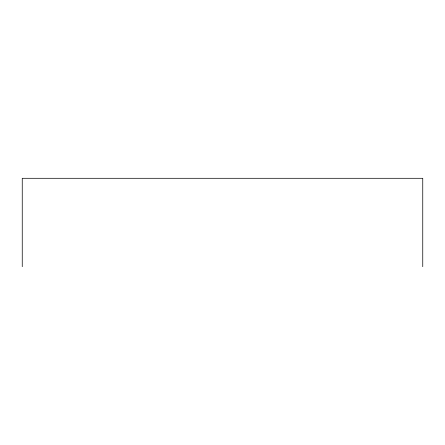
<?xml version="1.0" encoding="UTF-8"?>
<svg xmlns="http://www.w3.org/2000/svg" width="445" height="445" viewBox="0 0 445 445"><rect width="100%" height="100%" fill="white"/><g stroke="black" fill="none" stroke-linecap="round" stroke-linejoin="round"><path stroke-width="0.67" d="M422.75 266.7L422.75 178.3L22.25 178.3L22.25 266.7"/></g></svg>
